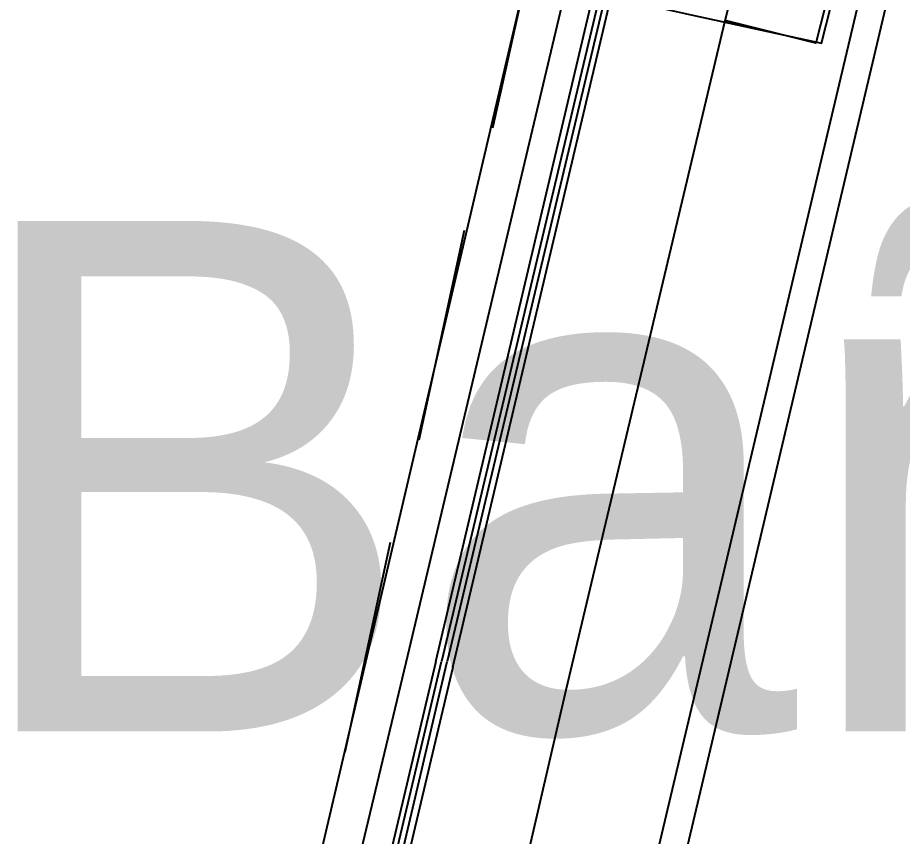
# Model space of a CAD drawing. Header units: feet. Extents: x -84 to 198, y -22 to 181.
# Drawn here: x 113.458 to 115.536, y 62.314 to 64.238 of the extents above; entities that cross this region are included whole.
import ezdxf
from ezdxf.enums import TextEntityAlignment as Align

# ---------------------------------------------------------------- set-up
doc = ezdxf.new("R2010")
doc.units = ezdxf.units.FT
doc.layers.add('A-LINEA', color=7, linetype='CONTINUOUS')
doc.layers.add('A-NOMBRE-ESPACIO', color=2, linetype='CONTINUOUS')

msp = doc.modelspace()

# ---------------------------------------------------------------- linework, layer by layer
at = {"layer": 'A-LINEA'}
for p, q in [((121.84, 91.1111), (114.56, 60.2978)), ((113.8667, 60.9778), (115.4933, 67.9244)), ((114.6133, 60.8044), (116.2533, 67.7378)), ((114.68, 64.4578), (114.5733, 63.9778)), ((115.12, 64.2311), (115.12, 64.2311)), ((115.3333, 64.1778), (115.3333, 64.1778)), ((115.3467, 64.1778), (115.3467, 64.1778)), ((114.5067, 63.7378), (114.4, 63.2444)), ((114.3333, 63.0044), (114.2267, 62.5111)), ((114.3733, 62.7378), (113.9867, 61.1111))]:
    msp.add_line(p, q, dxfattribs=at)
for points in [[(114.96, 64.4311), (114.9333, 64.3378), (114.92, 64.2711), (115.04, 64.2444), (115.3467, 64.1778), (115.4, 64.3911), (115.12, 64.4578)], [(115.3867, 64.3911), (115.3333, 64.1778), (115.12, 64.2311), (115.1733, 64.4444), (115.3867, 64.3911)], [(114.44, 62.7244), (114.8267, 64.3644), (114.84, 64.3511), (114.4533, 62.7244)], [(114.48, 62.7111), (114.8667, 64.3511), (114.8533, 64.3511), (114.4667, 62.7244)], [(114.7733, 64.3111), (114.7733, 64.2978), (114.7467, 64.3111), (114.3733, 62.7378)], [(114.3333, 60.8711), (114.7467, 62.6578), (115.12, 64.2311)], [(114.44, 62.7244), (114.04, 61.0311), (114.0533, 61.0178), (114.0533, 61.0311), (114.4533, 62.7244)], [(114.48, 62.7111), (114.08, 61.0178), (114.0667, 61.0178), (114.4667, 62.7244)]]:
    msp.add_lwpolyline(points, dxfattribs=at)

# ---------------------------------------------------------------- texts
at = {"layer": 'A-NOMBRE-ESPACIO'}
msp.add_text('Baño', height=1.2, dxfattribs=at).set_placement((115.2, 62.56), align=Align.CENTER)

doc.saveas('drawing.dxf')
